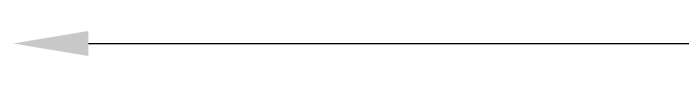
# Model space of a CAD drawing. Header units: millimetres. Extents: x -1636 to 265439, y -57189 to 32701.
# Drawn here: x 377.5 to 439.9, y 687 to 689.3 of the extents above; entities that cross this region are included whole.
import ezdxf

# ---------------------------------------------------------------- set-up
doc = ezdxf.new("R2010")
doc.units = ezdxf.units.MM
doc.layers.add('Dimension', color=112, linetype='Continuous')
doc.layers.add('Rechrge pit', color=7, linetype='Continuous')
doc.dimstyles.new('ISO-25', dxfattribs={"dimtxt": 2.5, "dimasz": 2.5, "dimexe": 1.25, "dimexo": 0.625, "dimtad": 1, "dimdec": 1, "dimlunit": 4, "dimtxsty": 'Standard', "dimcen": 2.5, "dimse1": 1, "dimse2": 1, "dimadec": 0, "dimazin": 0, "dimtfac": 1, "dimtdec": 1, "dimtmove": 0, "dimatfit": 3, "dimfxl": 0, "dimarcsym": 0})

# ---------------------------------------------------------------- blocks, each defined once
blk = doc.blocks.new('*D36')
at = {"layer": 'Defpoints', "color": 0}
for p in [(-661.172, 4218.703), (-961.172, 4132.964), (-661.172, 4132.964)]:
    blk.add_point(p, dxfattribs=at)
at = {"layer": 'Dimension', "color": 0, "lineweight": -2}
blk.add_line((-954.172, 4218.703), (-668.172, 4218.703), dxfattribs=at)
at = {"layer": 'Dimension', "color": 0}
for points in [[(-954.172, 4219.87), (-954.172, 4217.537), (-961.172, 4218.703)], [(-668.172, 4219.87), (-668.172, 4217.537), (-661.172, 4218.703)]]:
    blk.add_solid(points, dxfattribs=at)
at = {"layer": 'Dimension', "color": 0, "insert": (-811.172, 4224.434), "char_height": 10, "attachment_point": 5}
blk.add_mtext("25'", dxfattribs=at)
blk = doc.blocks.new('A$Ca4f4370b')
at = {"layer": 'Dimension'}
dim = blk.add_linear_dim(base=(619.196, 667.758), p1=(319.196, 582.018), p2=(619.196, 582.018), dimstyle='ISO-25', dxfattribs=at)
dim.commit()
dim.dimension.update_dxf_attribs({"geometry": '*D36', "text_midpoint": (469.196, 673.489), "insert": (1280.368, -3550.945)})
blk = doc.blocks.new('224')
blk.add_blockref('A$Ca4f4370b', (58.258, 20.415))

msp = doc.modelspace()

# ---------------------------------------------------------------- block references
at = {"layer": 'Rechrge pit'}
msp.add_blockref('224', (0, 0), dxfattribs=at)

doc.saveas('drawing.dxf')
